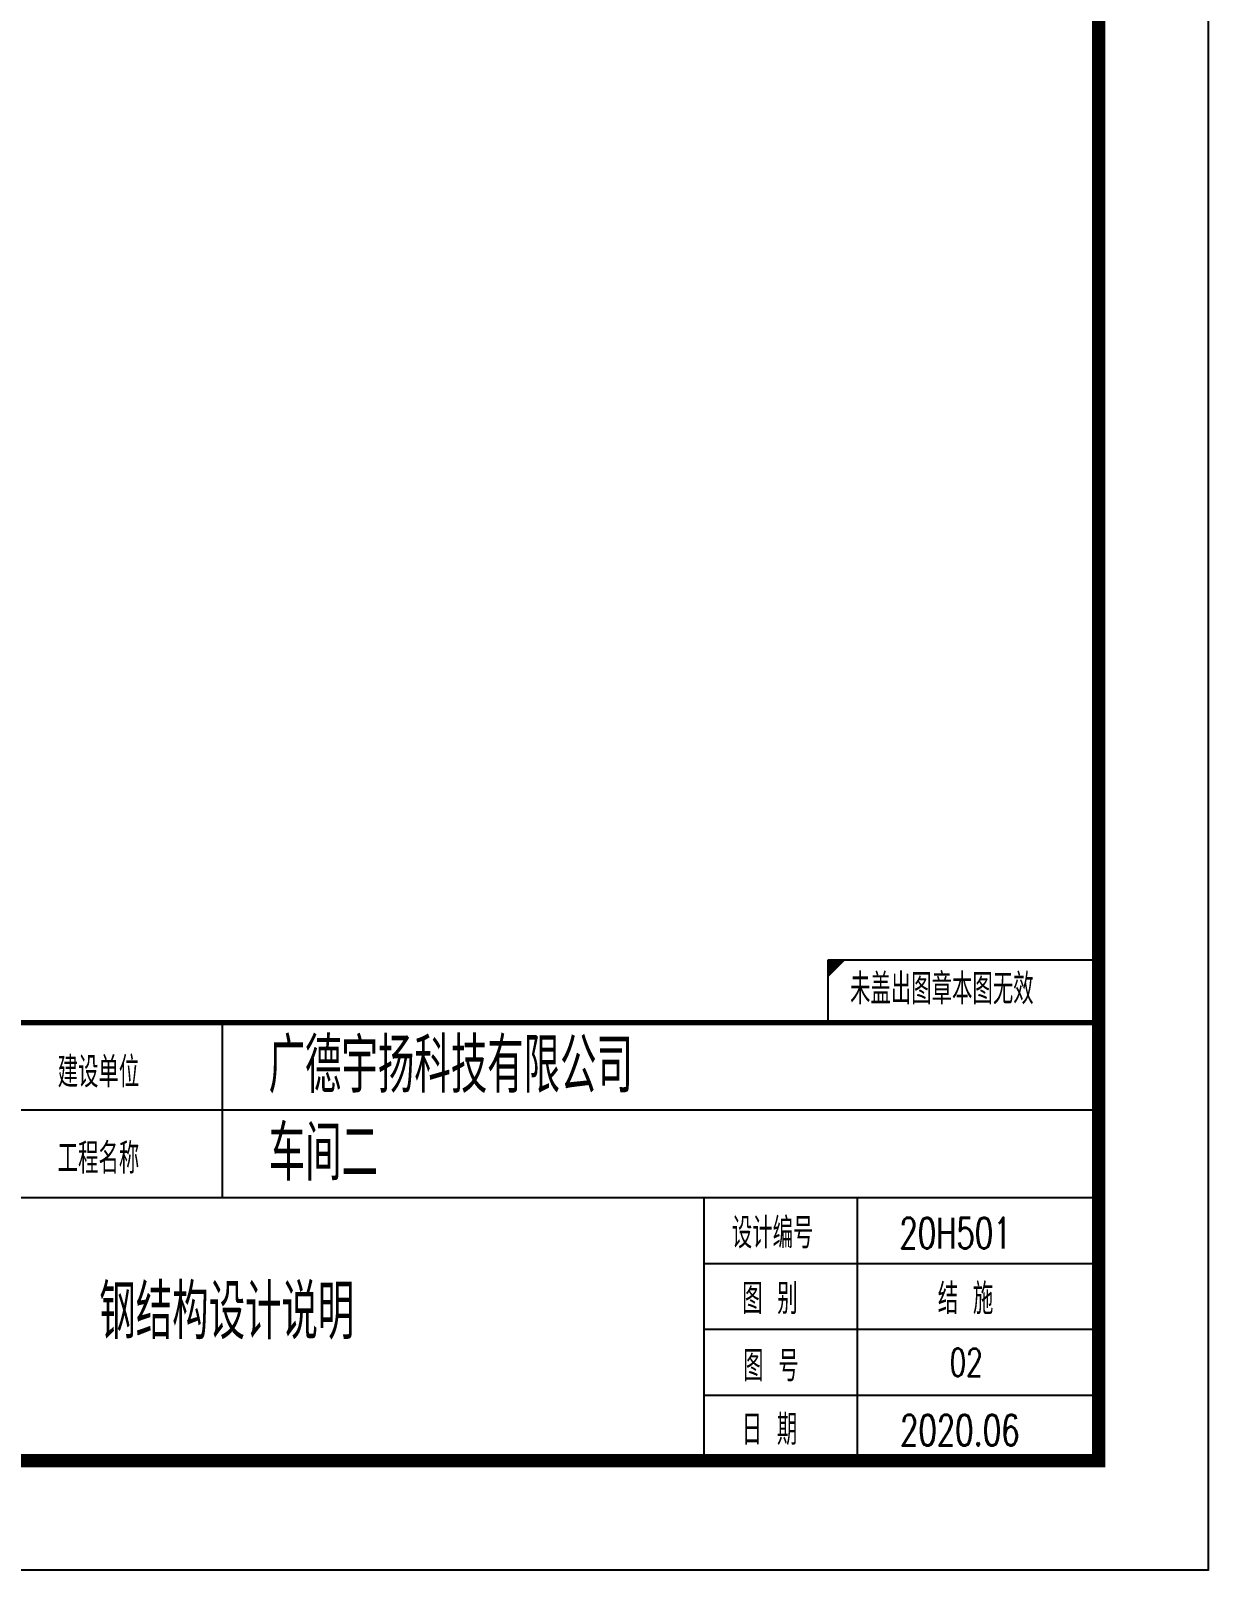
# Model space of a CAD drawing. Extents: x -2331248 to -1198620, y -977263 to -545844.
# Drawn here: x -2098118 to -2087371, y -765608 to -751551 of the extents above; entities that cross this region are included whole.
import ezdxf
from ezdxf.enums import TextEntityAlignment as Align

# ---------------------------------------------------------------- set-up
doc = ezdxf.new("R2010")
doc.units = 0
doc.header["$LTSCALE"] = 1000
doc.header["$MEASUREMENT"] = 0
doc.layers.get('0').update_dxf_attribs({"linetype": 'CONTINUOUS'})
for name, color, linetype in [('PUB_TITLE', 4, 'CONTINUOUS'), ('ROOM', 7, 'CONTINUOUS'), ('t图框', 222, 'CONTINUOUS'), ('文字', 7, 'CONTINUOUS')]:
    doc.layers.add(name, color=color, linetype=linetype)
doc.styles.add('HZ', font='tssdeng.shx', dxfattribs={"width": 0.8, "bigfont": 'tssdchn.shx'})
doc.styles.add('房间名称', font='SIMPLEX', dxfattribs={"width": 0.7, "bigfont": '0HZTXT'})

# ---------------------------------------------------------------- blocks, each defined once
blk = doc.blocks.new('ASDDA')
blk.add_line((-273366, 3061618), (-273366, 3065618))
at = {"layer": 't图框'}
for p, q in [((-273366, 3066190), (-275839, 3066190)), ((-275839, 3066190), (-275839, 3065618)), ((-275839, 3066040), (-275690, 3066190)), ((-273366, 3066190), (-273366, 3061618)), ((-273366, 3065618), (-295866, 3065618)), ((-281366, 3065618), (-281366, 3064018)), ((-273366, 3064818), (-283366, 3064818)), ((-273366, 3064018), (-295866, 3064018)), ((-276966, 3061618), (-276966, 3064018)), ((-275566, 3061618), (-275566, 3064018)), ((-276966, 3063418), (-273366, 3063418)), ((-276966, 3062818), (-273366, 3062818)), ((-276966, 3062218), (-273366, 3062218)), ((-315866, 3061618), (-273366, 3061618))]:
    blk.add_line(p, q, dxfattribs=at)
at = {"layer": 't图框', "const_width": 50}
blk.add_lwpolyline([(-295866, 3061618), (-295866, 3065618), (-273366, 3065618)], dxfattribs=at)
at = {"layer": 't图框'}
blk.add_solid([(-275839, 3066040), (-275690, 3066190), (-275839, 3066040), (-275839, 3066190)], dxfattribs=at)
at = {"style": '房间名称', "width": 0.7}
for s, p in [('未盖出图章本图无效', (-275635, 3065786)), ('建设单位', (-282868, 3065026)), ('工程名称', (-282868, 3064239)), ('设计编号', (-276714, 3063557)), ('20H501', (-275185, 3063557)), ('图 别', (-276620, 3062957)), ('结 施', (-274834, 3062957)), ('图 号', (-276611, 3062343)), ('日 期', (-276624, 3061762)), ('2020.06', (-275179, 3061757))]:
    blk.add_text(s, height=280, dxfattribs=at).set_placement(p)
at = {"layer": 'ROOM', "style": 'HZ', "width": 0.7}
for s, p in [('广德宇扬科技有限公司', (-280942, 3064977)), ('车间二', (-280942, 3064177))]:
    blk.add_text(s, height=500, dxfattribs=at).set_placement(p)

msp = doc.modelspace()

# ---------------------------------------------------------------- linework, layer by layer
at = {"layer": 'PUB_TITLE'}
msp.add_lwpolyline([(-2171470.5, -765608.1), (-2171470.5, -706208.1), (-2087370.5, -706208.1), (-2087370.5, -765608.1)], close=True, dxfattribs=at)
at = {"layer": 'PUB_TITLE', "const_width": 120}
msp.add_lwpolyline([(-2168970.5, -707208.1), (-2088370.5, -707208.1), (-2088370.5, -764608.1), (-2168970.5, -764608.1)], close=True, dxfattribs=at)

# ---------------------------------------------------------------- block references
at = {"lineweight": -3, "xscale": 1.000013566343114, "yscale": 1.000013566634152, "zscale": 1.000013566083812}
msp.add_blockref('ASDDA', (-1815001.2, -3826268), dxfattribs=at)

# ---------------------------------------------------------------- texts
at = {"layer": 'ROOM', "style": 'HZ', "width": 0.7}
msp.add_text('钢结构设计说明', height=500, dxfattribs=at).set_placement((-2097492.5, -763498.6))
at = {"layer": '文字', "style": '房间名称', "width": 0.7}
msp.add_text('02', height=251.96, dxfattribs=at).set_placement((-2089579.9, -763710.7), align=Align.MIDDLE)

doc.saveas('drawing.dxf')
